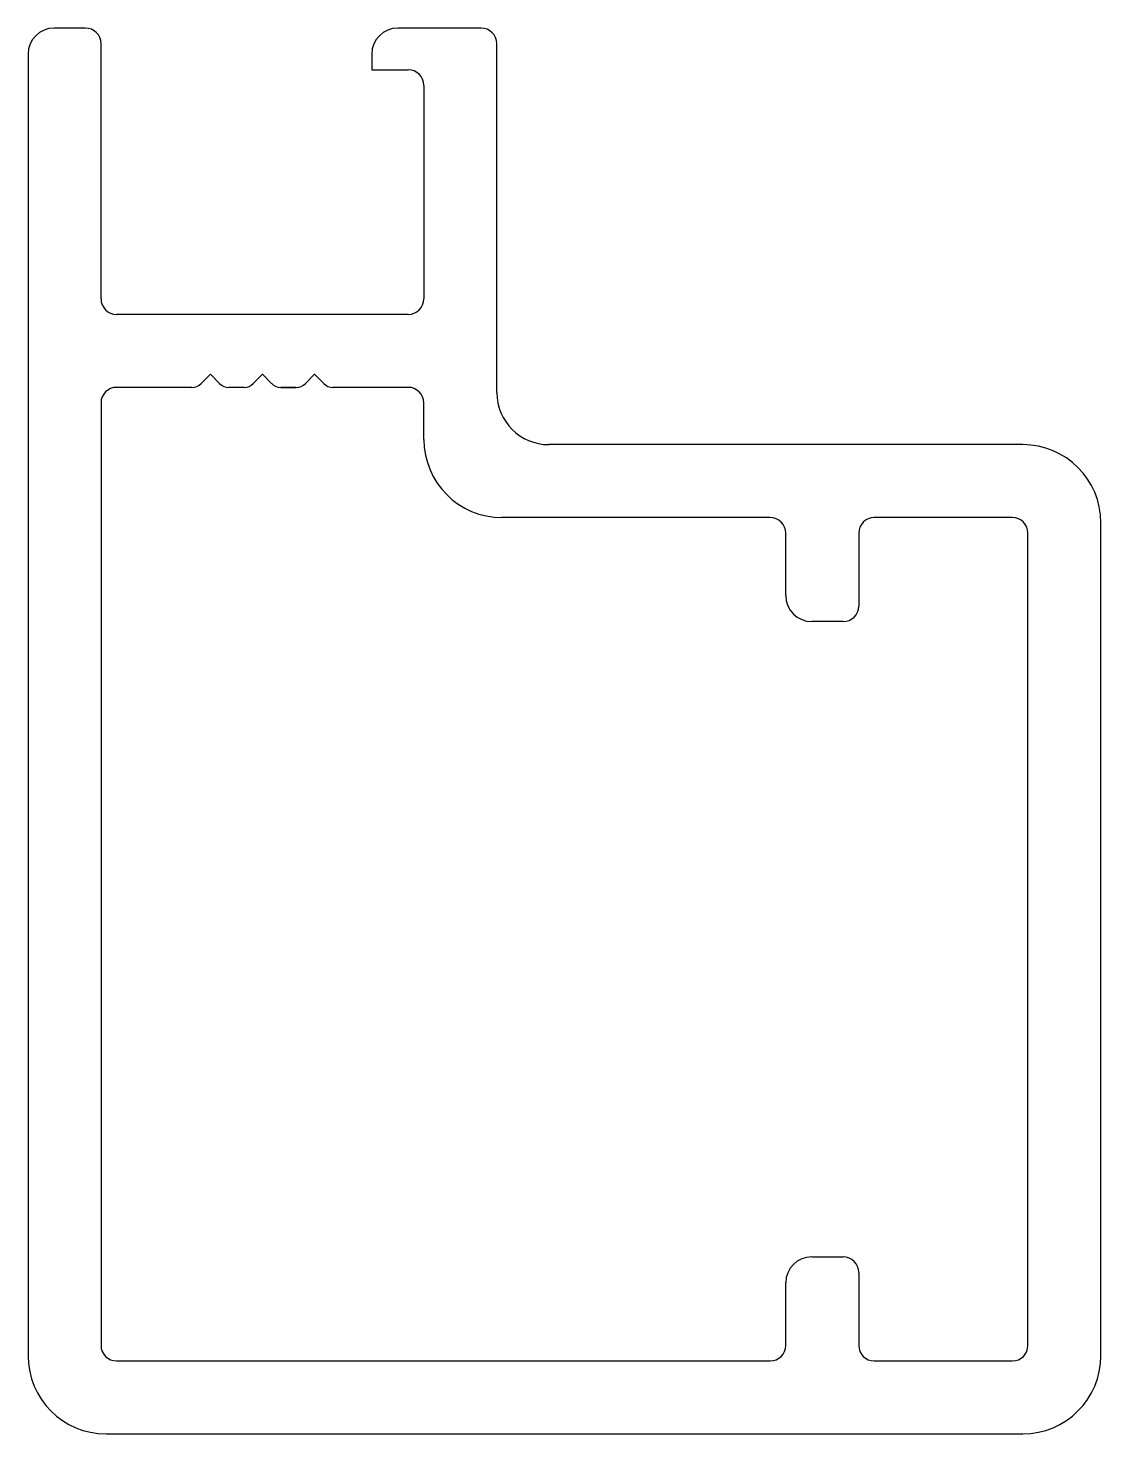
# Model space of a CAD drawing. Extents: x -10.3 to 10.3, y 0.3 to 27.3.
import ezdxf

# ---------------------------------------------------------------- set-up
doc = ezdxf.new("R2010")
doc.units = 0
doc.layers.get('0').update_dxf_attribs({"linetype": 'CONTINUOUS'})

msp = doc.modelspace()

# ---------------------------------------------------------------- linework, layer by layer
at = {"color": 7}
for p, q in [((-9.199, 27.316), (-9.799, 27.316)), ((-1.599, 27.316), (-3.199, 27.316)), ((-8.899, 22.116), (-8.899, 27.016)), ((-1.299, 20.316), (-1.299, 27.016)), ((-10.299, 26.816), (-10.299, 1.816)), ((-3.699, 26.816), (-3.699, 26.516)), ((-3.699, 26.516), (-2.999, 26.516)), ((-2.699, 26.216), (-2.699, 22.116)), ((-2.999, 21.816), (-8.599, 21.816)), ((-6.804, 20.66), (-6.975, 20.489)), ((-6.622, 20.489), (-6.793, 20.66)), ((-5.804, 20.66), (-5.975, 20.489)), ((-5.622, 20.489), (-5.793, 20.66)), ((-4.804, 20.66), (-4.975, 20.489)), ((-4.622, 20.489), (-4.793, 20.66)), ((-7.152, 20.416), (-8.599, 20.416)), ((-6.152, 20.416), (-6.445, 20.416)), ((-5.152, 20.416), (-5.445, 20.416)), ((-5.445, 20.416), (-5.152, 20.416)), ((-5.152, 20.416), (-5.445, 20.416)), ((-5.445, 20.416), (-5.152, 20.416)), ((-5.152, 20.416), (-5.445, 20.416)), ((-2.999, 20.416), (-4.445, 20.416)), ((-4.445, 20.416), (-4.445, 20.416)), ((-8.899, 20.116), (-8.899, 2.016)), ((-2.699, 19.416), (-2.699, 20.116)), ((8.801, 19.316), (-0.299, 19.316)), ((3.951, 17.916), (-1.199, 17.916)), ((8.601, 17.916), (5.951, 17.916)), ((4.251, 16.416), (4.251, 17.616)), ((5.651, 17.616), (5.651, 16.216)), ((8.901, 10.116), (8.901, 17.616)), ((10.301, 1.816), (10.301, 17.816)), ((5.351, 15.916), (4.751, 15.916)), ((8.901, 9.816), (8.901, 10.116)), ((8.901, 9.516), (8.901, 9.816)), ((8.901, 2.016), (8.901, 9.516)), ((4.751, 3.716), (5.351, 3.716)), ((5.651, 3.416), (5.651, 2.016)), ((4.251, 2.016), (4.251, 3.216)), ((-8.599, 1.716), (3.951, 1.716)), ((5.951, 1.716), (8.601, 1.716)), ((-8.799, 0.316), (8.801, 0.316))]:
    msp.add_line(p, q, dxfattribs=at)
for centre, radius, start, end in [((-9.799, 26.816), 0.5, 90, 180), ((-9.199, 27.016), 0.3, 0, 90), ((-3.199, 26.816), 0.5, 90, 180), ((-1.599, 27.016), 0.3, 0, 90), ((-2.999, 26.216), 0.3, 360, 90), ((-8.599, 22.116), 0.3, 180, 270), ((-2.999, 22.116), 0.3, 270, 0), ((-6.799, 20.654), 0.008, 45, 135), ((-5.799, 20.654), 0.008, 45, 135), ((-4.799, 20.654), 0.008, 45, 135), ((-8.599, 20.116), 0.3, 90, 180), ((-7.152, 20.666), 0.25, 270, 315), ((-6.445, 20.666), 0.25, 225, 270), ((-6.152, 20.666), 0.25, 270, 315), ((-5.445, 20.666), 0.25, 225, 270), ((-5.152, 20.666), 0.25, 270, 315), ((-4.445, 20.666), 0.25, 225, 270), ((-2.999, 20.116), 0.3, 360, 90), ((-0.299, 20.316), 1, 180, 270), ((-1.199, 19.416), 1.5, 180, 270), ((8.801, 17.816), 1.5, 0, 90), ((3.951, 17.616), 0.3, 360, 90), ((5.951, 17.616), 0.3, 90, 180), ((8.601, 17.616), 0.3, 0, 90), ((4.751, 16.416), 0.5, 180, 270), ((5.351, 16.216), 0.3, 270, 360), ((4.751, 3.216), 0.5, 90, 180), ((5.351, 3.416), 0.3, 0, 90), ((-8.599, 2.016), 0.3, 180, 270), ((3.951, 2.016), 0.3, 270, 0), ((5.951, 2.016), 0.3, 180, 270), ((8.601, 2.016), 0.3, 270, 360), ((-8.799, 1.816), 1.5, 180, 270), ((8.801, 1.816), 1.5, 270, 0)]:
    msp.add_arc(centre, radius, start, end, dxfattribs=at)

doc.saveas('drawing.dxf')
